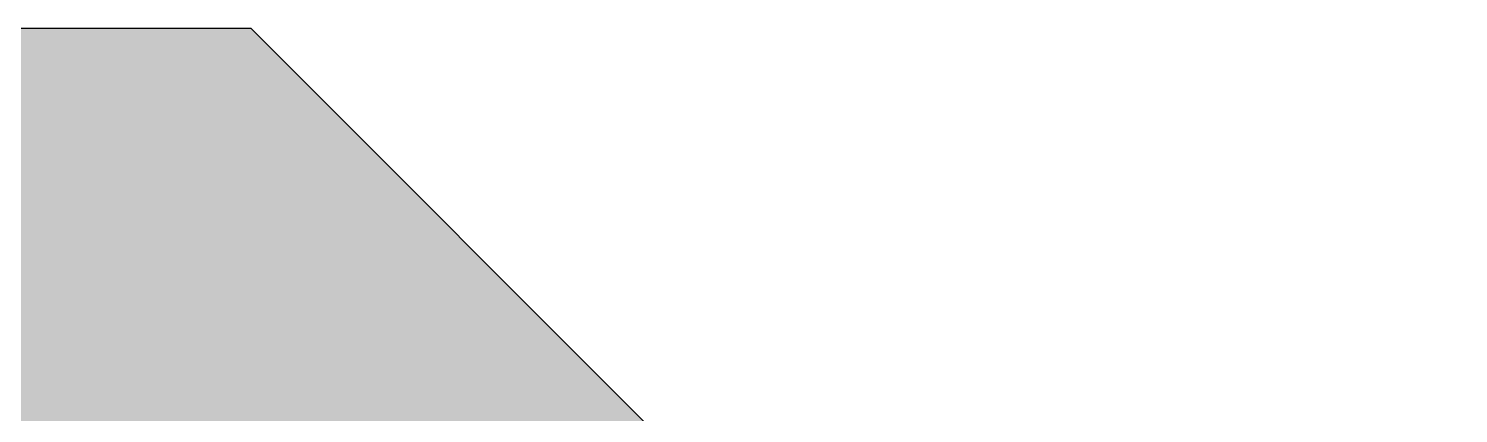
# Model space of a CAD drawing. Header units: millimetres. Extents: x -4.73 to 4.58, y -4.74 to 4.59.
# Drawn here: x 2.893 to 3.427, y 3.274 to 3.418 of the extents above; entities that cross this region are included whole.
import ezdxf

# ---------------------------------------------------------------- set-up
doc = ezdxf.new("R2010")
doc.units = ezdxf.units.MM
doc.header["$MEASUREMENT"] = 0
doc.layers.add('layer 1', color=7, linetype='Continuous')

msp = doc.modelspace()

# ---------------------------------------------------------------- hatches: boundary and pattern name
at = {"layer": 'layer 1', "true_color": 0x5f5d5d}
h = msp.add_hatch(color=251, dxfattribs=at)
edge = h.paths.add_edge_path()
edge.add_spline(control_points=[(-3.122, 3.4177), (-3.122, 3.4177), (2.976, 3.4177), (2.976, 3.4177), (2.976, 3.4177), (3.427, 2.9666), (3.427, 2.9666), (3.427, 2.9666), (3.427, -3.1314), (3.427, -3.1314), (3.427, -3.1314), (2.976, -3.5825), (2.976, -3.5825), (2.976, -3.5825), (-3.122, -3.5825), (-3.122, -3.5825), (-3.122, -3.5825), (-3.573, -3.1314), (-3.573, -3.1314), (-3.573, -3.1314), (-3.573, 2.9666), (-3.573, 2.9666), (-3.573, 2.9666), (-3.122, 3.4177), (-3.122, 3.4177)], knot_values=[0, 0, 0, 0, 0.125, 0.125, 0.125, 0.25, 0.25, 0.25, 0.375, 0.375, 0.375, 0.5, 0.5, 0.5, 0.625, 0.625, 0.625, 0.75, 0.75, 0.75, 0.875, 0.875, 0.875, 1, 1, 1, 1], degree=3, periodic=1)

# ---------------------------------------------------------------- linework, layer by layer
at = {"layer": 'layer 1', "color": 251}
msp.add_open_spline([(-3.122, 3.4177), (-3.122, 3.4177), (2.976, 3.4177), (2.976, 3.4177), (2.976, 3.4177), (3.427, 2.9666), (3.427, 2.9666), (3.427, 2.9666), (3.427, -3.1314), (3.427, -3.1314), (3.427, -3.1314), (2.976, -3.5825), (2.976, -3.5825), (2.976, -3.5825), (-3.122, -3.5825), (-3.122, -3.5825), (-3.122, -3.5825), (-3.573, -3.1314), (-3.573, -3.1314), (-3.573, -3.1314), (-3.573, 2.9666), (-3.573, 2.9666), (-3.573, 2.9666), (-3.122, 3.4177), (-3.122, 3.4177)], degree=3, knots=[0, 0, 0, 0, 0.125, 0.125, 0.125, 0.25, 0.25, 0.25, 0.375, 0.375, 0.375, 0.5, 0.5, 0.5, 0.625, 0.625, 0.625, 0.75, 0.75, 0.75, 0.875, 0.875, 0.875, 1, 1, 1, 1], dxfattribs=at)

doc.saveas('drawing.dxf')
